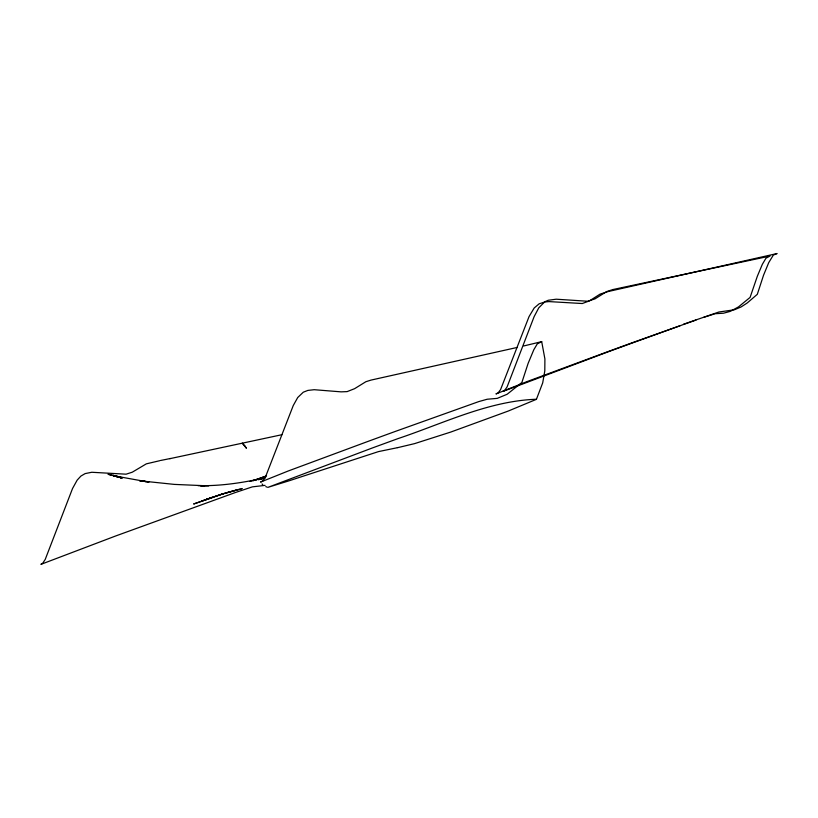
<?xml version="1.0" encoding="UTF-8"?>
<svg xmlns="http://www.w3.org/2000/svg" width="818" height="818" viewBox="0 0 818 818"><rect width="100%" height="100%" fill="white"/><g stroke="black" fill="none" stroke-linecap="round" stroke-linejoin="round"><path stroke-width="1.23" d="M397.384 447.722L414.603 443.622L450.749 432.068L508.244 411.055L536.414 399.337L542.702 382.875L544.798 370.932L544.9 358.938L541.7 341.648L537.303 343.867L533.827 349.705L528.131 363.366L521.864 382.507L507.15 394.256L497.262 398.366L487.201 399.235L478.867 401.566L395.462 431.372A487.825 17.025 -19.8 0 0 368.059 441.383L288.161 471.015L260.543 482.088L263.018 480.779L265.288 477.456L293.253 405.554L297.721 397.517L303.284 392.2L307.885 390.411L314.204 389.705L341.086 391.853L347.118 391.618L354.593 388.683L365.861 381.72L371.024 380.094L517.191 347.445M541.7 341.648L523.745 345.953M261.075 478.152L265.247 476.516L253.161 480.626L266.556 475.871M239.654 489.164L221.535 494.266L222.905 493.847L193.825 503.939L222.905 493.847L241.228 488.919M680.034 325.758L631.486 343.304A483.039 16.861 -19.8 0 0 607.314 352.129L502.988 391.413L504.716 390.319L507.088 386.934L534.134 316.638L538.776 307.834L544.798 301.77L548.234 300.267L556.189 299.204L587.815 301.249L595.003 298.877L606.649 291.576L612.876 289.552L770.045 256.054L765.985 258.181L762.345 264.316L757.345 276.228L750.086 297.415L738.49 306.893L730.3 311.372L723.449 313.222L715.167 313.713L703.787 317.323M683.459 324.255L718.858 312.016L734.37 309.787L741.118 306.944L747.202 302.997L757.304 294.327L763.552 275.206L768.726 262.639L773.337 255.083L777.1 253.529L608.572 291.443L600.075 294.122L589.471 300.86L582.293 303.529L549.042 301.597L544.88 301.965L539.164 303.805L534.215 307.957L529.052 316.597L500.575 389.603L498.039 392.998L495.953 393.928L527.17 381.536L608.183 351.525A490.033 17.106 -19.8 0 1 633.377 342.333L695.995 320.063M201.606 501.127L212.24 497.385L206.78 499.266M204.193 500.197L209.664 498.274M210.655 497.906L213.304 496.996M214.653 496.526L216.003 496.076M217.353 495.616L218.682 495.176M220.022 494.737L221.351 494.307M222.69 493.888L223.907 493.499M225.124 493.121L236.157 490.094M261.167 479.041L263.386 478.428L259.521 479.43M265.104 485.371L252.363 486.863L235.523 492.477L115.645 535.984L40.9 564.369L42.72 563.213L45.215 559.451L72.536 488.52L77.168 480.135L80.9 476.076L85.154 473.591L91.78 472.272L126.084 474.184L132.24 472.211L146.34 463.847L159.817 460.687M250.042 481.393L257.026 479.573M258.232 479.737L260.196 479.276M265.625 477.62C244.255 482.528 222.394 485.953 200.41 485.667L204.602 485.708L174.346 484.399L139.612 480.769L149.029 481.996L143.303 481.25M241.003 488.857L242.353 488.561M281.893 434.716L169.796 458.683M397.016 447.773L378.509 451.597L298.141 477.824A245.492 8.569 -19.8 0 1 289.153 480.779L267.967 487.344L372.21 448.019A483.152 16.861 -19.8 0 1 398.049 438.591C443.223 423.489 488.407 400.922 536.455 399.245M202.659 485.667L209.009 485.636L204.909 485.657M197.966 485.636L204.602 485.708M145.921 481.587L113.59 475.739L121.667 477.61L108.037 474.266L119.817 477.405L112.976 475.258L118.59 477.18M119.817 477.405L114.827 475.943L121.984 478.049M267.087 487.099L265.789 486.618M121.923 478.182L117.373 476.373L121.677 478.203M262.721 484.624L262.057 483.98M170.43 458.479A60.246 3.006 -13.8 0 1 160.502 460.483M244.623 445.636L242.312 443.172L246.453 448.233L244.623 445.636"/></g></svg>
